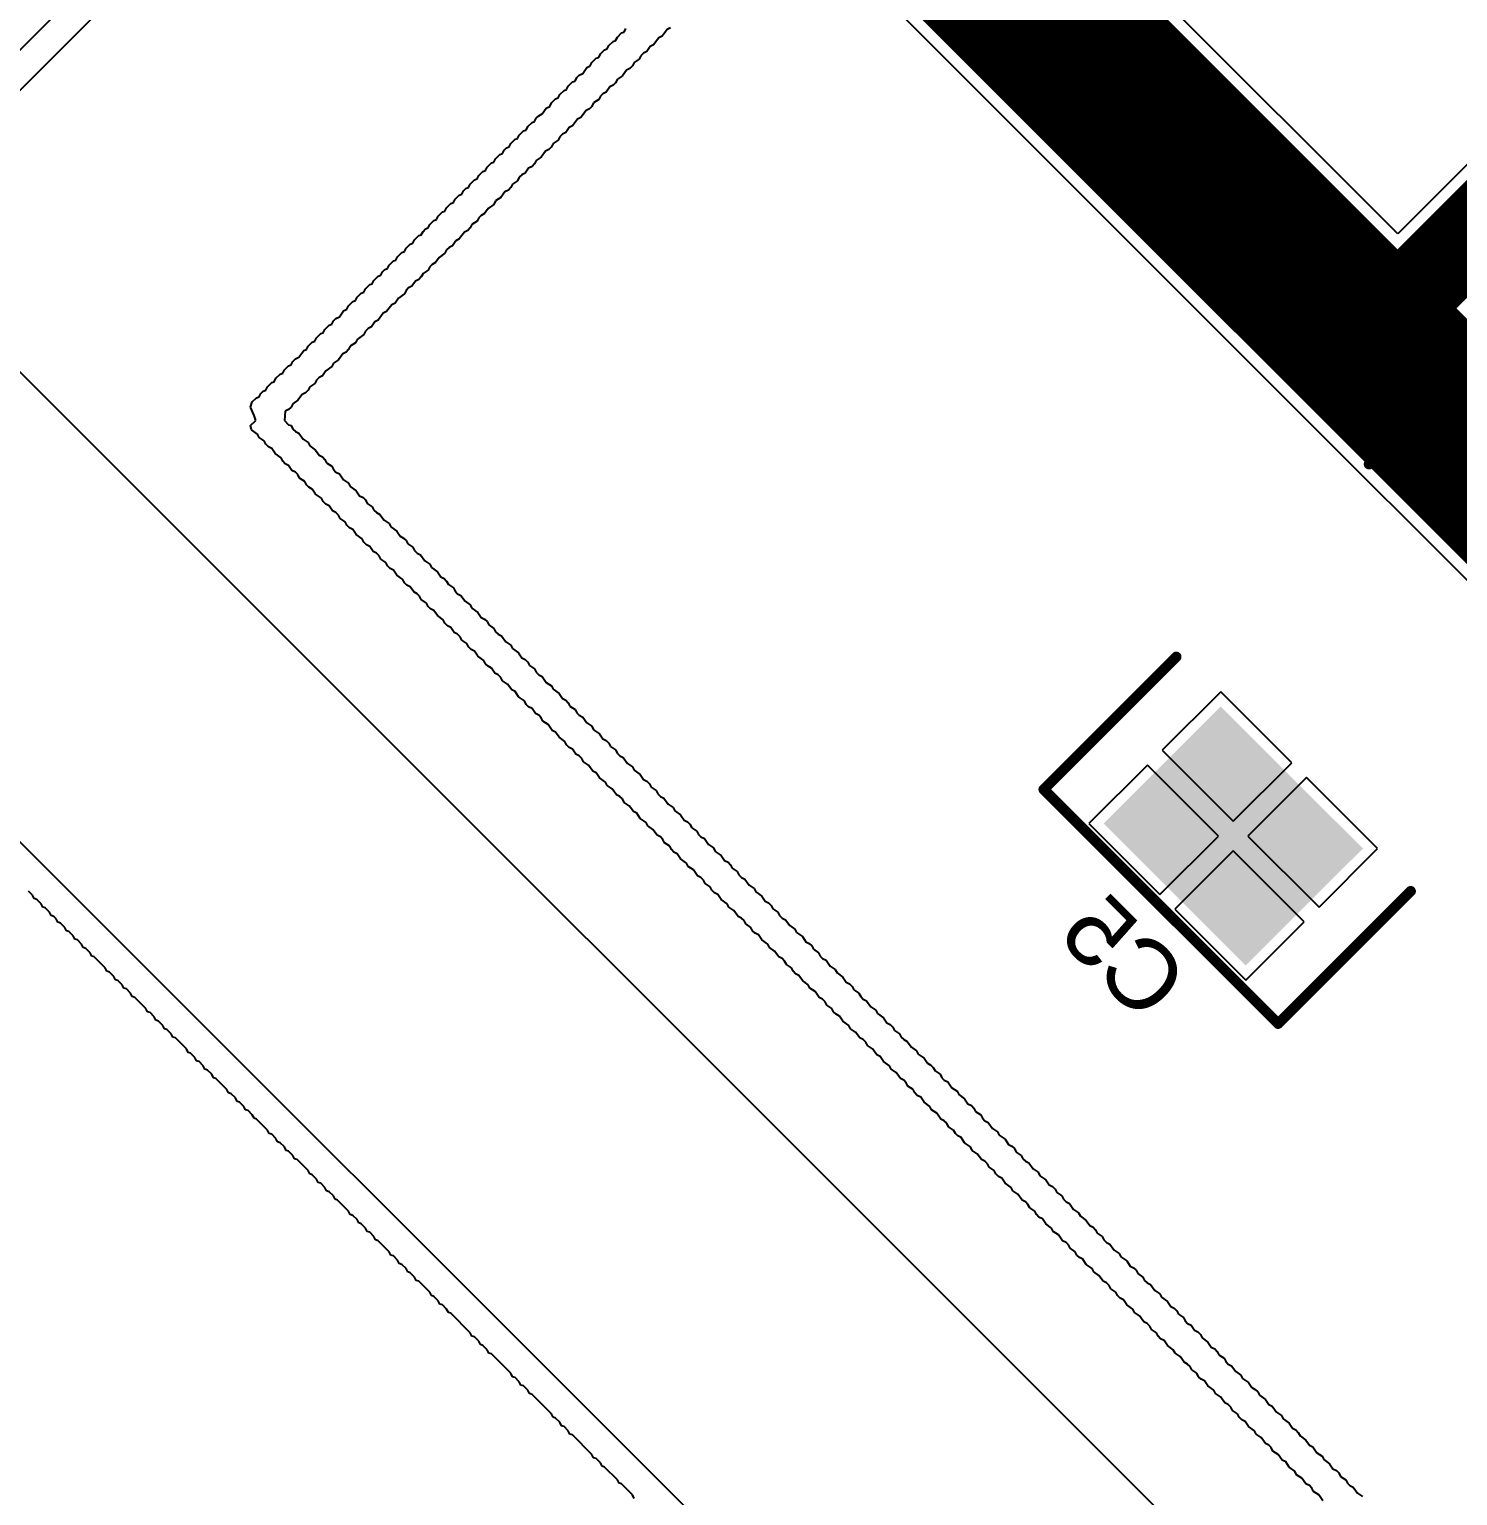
# Model space of a CAD drawing. Header units: millimetres. Extents: x 95 to 305, y 96 to 295.
# Drawn here: x 133.15 to 153.72, y 138.01 to 159.14 of the extents above; entities that cross this region are included whole.
import ezdxf

# ---------------------------------------------------------------- set-up
doc = ezdxf.new("R2010")
doc.units = ezdxf.units.MM
for name, color, linetype in [('BottomLayer', 5, 'Continuous'), ('BottomOverlay', 54, 'Continuous'), ('BottomPaste', 16, 'Continuous'), ('BottomSolder', 6, 'Continuous')]:
    doc.layers.add(name, color=color, linetype=linetype)
doc.styles.add('Arial', font='', dxfattribs={"height": 0.2})
doc.styles.get('Arial').set_extended_font_data('Arial')

# ---------------------------------------------------------------- blocks, each defined once
blk = doc.blocks.new('CAP_TANT_D_B_192')
at = {"layer": 'BottomLayer'}
for points in [[(-4.323, 1.403), (-2.037, 1.403), (-2.037, -1.391), (-4.323, -1.391)], [(2.077, 1.403), (4.363, 1.403), (4.363, -1.391), (2.077, -1.391)]]:
    blk.add_hatch(color=5, dxfattribs=at).paths.add_polyline_path(points)
at = {"layer": 'BottomPaste'}
for points in [[(-4.323, 1.403), (-2.037, 1.403), (-2.037, -1.391), (-4.323, -1.391)], [(2.077, 1.403), (4.363, 1.403), (4.363, -1.391), (2.077, -1.391)]]:
    blk.add_hatch(color=16, dxfattribs=at).paths.add_polyline_path(points)
at = {"layer": 'BottomSolder'}
for points in [[(-4.373, 1.453), (-1.987, 1.453), (-1.987, -1.441), (-4.373, -1.441)], [(2.027, 1.453), (4.413, 1.453), (4.413, -1.441), (2.027, -1.441)]]:
    blk.add_hatch(color=6, dxfattribs=at).paths.add_polyline_path(points)
at = {"layer": 'BottomOverlay', "const_width": 0.15}
for points in [[(-1.95, 2.375), (-4.625, 2.375)], [(-4.625, -2.4), (-4.625, 2.375)], [(4.675, 2.375), (1.975, 2.375)], [(4.675, -2.4), (4.675, 2.375)], [(-5.05, -3.175), (-5.05, -2.575)], [(-1.95, -2.4), (-4.625, -2.4)], [(4.675, -2.4), (1.975, -2.4)], [(-4.75, -2.875), (-5.35, -2.875)]]:
    blk.add_lwpolyline(points, dxfattribs=at)
at = {"layer": 'BottomOverlay', "const_width": 0.075}
for points in [[(-4.663, 2.375, 1), (-4.588, 2.375, 1)], [(-4.663, 2.375, 1), (-4.588, 2.375, 1)], [(-1.988, 2.375, 1), (-1.913, 2.375, 1)], [(1.937, 2.375, 1), (2.013, 2.375, 1)], [(4.638, 2.375, 1), (4.713, 2.375, 1)], [(4.638, 2.375, 1), (4.713, 2.375, 1)], [(-5.088, -2.575, 1), (-5.013, -2.575, 1)], [(-4.663, -2.4, 1), (-4.588, -2.4, 1)], [(-4.663, -2.4, 1), (-4.588, -2.4, 1)], [(-1.988, -2.4, 1), (-1.913, -2.4, 1)], [(1.937, -2.4, 1), (2.013, -2.4, 1)], [(4.638, -2.4, 1), (4.713, -2.4, 1)], [(4.638, -2.4, 1), (4.713, -2.4, 1)], [(-5.388, -2.875, 1), (-5.313, -2.875, 1)], [(-4.788, -2.875, 1), (-4.713, -2.875, 1)], [(-5.088, -3.175, 1), (-5.013, -3.175, 1)]]:
    blk.add_lwpolyline(points, format="xyb", close=True, dxfattribs=at)

msp = doc.modelspace()

# ---------------------------------------------------------------- linework, layer by layer
at = {"layer": 'BottomLayer'}
for p, q in [((137.209, 167.856), (146.233, 158.833)), ((159.696, 163.03), (152.862, 156.197)), ((152.862, 156.197), (148.65, 160.41)), ((146.233, 158.833), (151.433, 153.633)), ((155.632, 131.591), (131.591, 155.632)), ((151.433, 153.633), (154.02, 151.046)), ((150.313, 149.598), (149.47, 148.754)), ((151.336, 148.575), (150.313, 149.598)), ((149.47, 148.754), (150.493, 147.731)), ((149.257, 148.542), (148.414, 147.698)), ((150.281, 147.519), (149.257, 148.542)), ((150.493, 147.731), (151.336, 148.575)), ((151.548, 148.362), (150.705, 147.519)), ((152.572, 147.339), (151.548, 148.362)), ((148.414, 147.698), (149.437, 146.675)), ((149.437, 146.675), (150.281, 147.519)), ((150.705, 147.519), (151.728, 146.496)), ((150.493, 147.307), (149.649, 146.463)), ((151.516, 146.284), (150.493, 147.307)), ((151.728, 146.496), (152.572, 147.339)), ((149.649, 146.463), (150.672, 145.44)), ((150.672, 145.44), (151.516, 146.284))]:
    msp.add_line(p, q, dxfattribs=at)
for points, const_width in [([(138.208, 168.855), (147.231, 159.831)], 2.5), ([(152.431, 154.696), (160.655, 162.92)], 1.2), ([(147.231, 159.831), (152.431, 154.631)], 2.5), ([(152.431, 154.631), (155.018, 152.044)], 2.5), ([(152.431, 154.631), (152.431, 154.696)], 1.2)]:
    msp.add_lwpolyline(points, dxfattribs=dict(at, const_width=const_width))
for points, const_width in [([(146.606, 159.831, 1), (147.856, 159.831, 1)], 1.25), ([(146.606, 159.831, 1), (147.856, 159.831, 1)], 1.25), ([(151.806, 154.631, 1), (153.056, 154.631, 1)], 1.25), ([(151.806, 154.631, 1), (153.056, 154.631, 1)], 1.25), ([(152.131, 154.696, 1), (152.731, 154.696, 1)], 0.6), ([(152.131, 154.696, 1), (152.731, 154.696, 1)], 0.6), ([(152.131, 154.631, 1), (152.731, 154.631, 1)], 0.6)]:
    msp.add_lwpolyline(points, format="xyb", close=True, dxfattribs=dict(at, const_width=const_width))
at = {"layer": 'BottomOverlay'}
for p, q in [((153.037, 178.283), (132.434, 157.679)), ((132.312, 158.142), (143.812, 169.642)), ((141.683, 159.091), (141.719, 159.103)), ((141.719, 159.103), (141.743, 159.152)), ((142.34, 159.14), (142.267, 159.042)), ((142.388, 159.164), (142.34, 159.14)), ((141.476, 158.86), (141.5, 158.908)), ((141.5, 158.908), (141.561, 158.969)), ((141.561, 158.969), (141.597, 158.981)), ((141.597, 158.981), (141.622, 159.03)), ((141.622, 159.03), (141.683, 159.091)), ((142.096, 158.896), (142.048, 158.823)), ((142.145, 158.921), (142.096, 158.896)), ((142.218, 159.018), (142.145, 158.921)), ((142.267, 159.042), (142.218, 159.018)), ((141.257, 158.665), (141.317, 158.726)), ((141.317, 158.726), (141.354, 158.738)), ((141.354, 158.738), (141.378, 158.787)), ((141.378, 158.787), (141.439, 158.848)), ((141.439, 158.848), (141.476, 158.86)), ((141.938, 158.714), (141.865, 158.665)), ((141.962, 158.762), (141.938, 158.714)), ((141.999, 158.799), (141.962, 158.762)), ((142.048, 158.823), (141.999, 158.799)), ((141.038, 158.446), (141.074, 158.482)), ((141.074, 158.482), (141.123, 158.507)), ((141.123, 158.507), (141.184, 158.592)), ((141.184, 158.592), (141.232, 158.616)), ((141.232, 158.616), (141.257, 158.665)), ((141.695, 158.47), (141.622, 158.422)), ((141.756, 158.555), (141.695, 158.47)), ((141.804, 158.58), (141.756, 158.555)), ((141.841, 158.616), (141.804, 158.58)), ((141.865, 158.665), (141.841, 158.616)), ((140.794, 158.203), (140.855, 158.263)), ((140.855, 158.263), (140.891, 158.276)), ((140.891, 158.276), (140.916, 158.324)), ((140.916, 158.324), (140.977, 158.385)), ((140.977, 158.385), (141.013, 158.397)), ((141.013, 158.397), (141.038, 158.446)), ((141.512, 158.312), (141.463, 158.239)), ((141.561, 158.336), (141.512, 158.312)), ((141.597, 158.373), (141.561, 158.336)), ((141.622, 158.422), (141.597, 158.373)), ((140.648, 158.032), (140.672, 158.081)), ((140.672, 158.081), (140.733, 158.142)), ((140.733, 158.142), (140.77, 158.154)), ((140.77, 158.154), (140.794, 158.203)), ((141.281, 158.081), (141.257, 158.032)), ((141.354, 158.13), (141.281, 158.081)), ((141.378, 158.178), (141.354, 158.13)), ((141.415, 158.215), (141.378, 158.178)), ((141.463, 158.239), (141.415, 158.215)), ((140.429, 157.813), (140.453, 157.862)), ((140.453, 157.862), (140.49, 157.898)), ((140.49, 157.898), (140.539, 157.923)), ((140.539, 157.923), (140.599, 158.008)), ((140.599, 158.008), (140.648, 158.032)), ((141.05, 157.85), (140.977, 157.752)), ((141.098, 157.874), (141.05, 157.85)), ((141.171, 157.971), (141.098, 157.874)), ((141.22, 157.996), (141.171, 157.971)), ((141.257, 158.032), (141.22, 157.996)), ((140.186, 157.57), (140.21, 157.618)), ((140.21, 157.618), (140.271, 157.679)), ((140.271, 157.679), (140.307, 157.691)), ((140.307, 157.691), (140.332, 157.74)), ((140.332, 157.74), (140.393, 157.801)), ((140.393, 157.801), (140.429, 157.813)), ((140.831, 157.631), (140.794, 157.594)), ((140.879, 157.655), (140.831, 157.631)), ((140.928, 157.728), (140.879, 157.655)), ((140.977, 157.752), (140.928, 157.728)), ((139.991, 157.399), (140.027, 157.436)), ((140.027, 157.436), (140.064, 157.448)), ((140.064, 157.448), (140.088, 157.497)), ((140.088, 157.497), (140.149, 157.558)), ((140.149, 157.558), (140.186, 157.57)), ((140.636, 157.412), (140.587, 157.387)), ((140.672, 157.448), (140.636, 157.412)), ((140.697, 157.497), (140.672, 157.448)), ((140.77, 157.545), (140.697, 157.497)), ((140.794, 157.594), (140.77, 157.545)), ((139.748, 157.156), (139.808, 157.217)), ((139.808, 157.217), (139.845, 157.229)), ((139.845, 157.229), (139.869, 157.278)), ((139.869, 157.278), (139.93, 157.338)), ((139.93, 157.338), (139.967, 157.351)), ((139.967, 157.351), (139.991, 157.399)), ((140.429, 157.205), (140.393, 157.168)), ((140.453, 157.253), (140.429, 157.205)), ((140.526, 157.302), (140.453, 157.253)), ((140.587, 157.387), (140.526, 157.302)), ((139.565, 156.973), (139.601, 156.986)), ((139.601, 156.986), (139.626, 157.034)), ((139.626, 157.034), (139.687, 157.095)), ((139.687, 157.095), (139.723, 157.107)), ((139.723, 157.107), (139.748, 157.156)), ((140.21, 157.01), (140.186, 156.961)), ((140.246, 157.046), (140.21, 157.01)), ((140.295, 157.071), (140.246, 157.046)), ((140.344, 157.144), (140.295, 157.071)), ((140.393, 157.168), (140.344, 157.144)), ((139.382, 156.767), (139.407, 156.815)), ((139.407, 156.815), (139.443, 156.852)), ((139.443, 156.852), (139.48, 156.864)), ((139.48, 156.864), (139.504, 156.913)), ((139.504, 156.913), (139.565, 156.973)), ((140.003, 156.803), (139.942, 156.718)), ((140.052, 156.827), (140.003, 156.803)), ((140.088, 156.864), (140.052, 156.827)), ((140.113, 156.913), (140.088, 156.864)), ((140.186, 156.961), (140.113, 156.913)), ((139.139, 156.523), (139.163, 156.572)), ((139.163, 156.572), (139.224, 156.633)), ((139.224, 156.633), (139.261, 156.645)), ((139.261, 156.645), (139.285, 156.693)), ((139.285, 156.693), (139.346, 156.754)), ((139.346, 156.754), (139.382, 156.767)), ((139.76, 156.56), (139.711, 156.487)), ((139.845, 156.62), (139.76, 156.56)), ((139.869, 156.669), (139.845, 156.62)), ((139.942, 156.718), (139.869, 156.669)), ((138.92, 156.328), (138.981, 156.389)), ((138.981, 156.389), (139.017, 156.401)), ((139.017, 156.401), (139.042, 156.45)), ((139.042, 156.45), (139.103, 156.511)), ((139.103, 156.511), (139.139, 156.523)), ((139.601, 156.377), (139.528, 156.328)), ((139.626, 156.426), (139.601, 156.377)), ((139.662, 156.462), (139.626, 156.426)), ((139.711, 156.487), (139.662, 156.462)), ((138.701, 156.109), (138.762, 156.17)), ((138.762, 156.17), (138.798, 156.182)), ((138.798, 156.182), (138.823, 156.231)), ((138.823, 156.231), (138.859, 156.268)), ((138.859, 156.268), (138.896, 156.28)), ((138.896, 156.28), (138.92, 156.328)), ((139.419, 156.219), (139.346, 156.122)), ((139.468, 156.243), (139.419, 156.219)), ((139.504, 156.28), (139.468, 156.243)), ((139.528, 156.328), (139.504, 156.28)), ((138.458, 155.866), (138.518, 155.927)), ((138.518, 155.927), (138.555, 155.939)), ((138.555, 155.939), (138.579, 155.988)), ((138.579, 155.988), (138.64, 156.049)), ((138.64, 156.049), (138.677, 156.061)), ((138.677, 156.061), (138.701, 156.109)), ((139.163, 155.963), (139.139, 155.915)), ((139.2, 156), (139.163, 155.963)), ((139.249, 156.024), (139.2, 156)), ((139.297, 156.097), (139.249, 156.024)), ((139.346, 156.122), (139.297, 156.097)), ((138.312, 155.696), (138.336, 155.744)), ((138.336, 155.744), (138.397, 155.805)), ((138.397, 155.805), (138.433, 155.817)), ((138.433, 155.817), (138.458, 155.866)), ((138.92, 155.72), (138.896, 155.671)), ((138.957, 155.756), (138.92, 155.72)), ((139.005, 155.781), (138.957, 155.756)), ((139.054, 155.854), (139.005, 155.781)), ((139.139, 155.915), (139.054, 155.854)), ((138.092, 155.477), (138.117, 155.525)), ((138.117, 155.525), (138.178, 155.586)), ((138.178, 155.586), (138.214, 155.598)), ((138.214, 155.598), (138.238, 155.647)), ((138.238, 155.647), (138.275, 155.683)), ((138.275, 155.683), (138.312, 155.696)), ((138.713, 155.513), (138.664, 155.44)), ((138.762, 155.537), (138.713, 155.513)), ((138.798, 155.574), (138.762, 155.537)), ((138.823, 155.623), (138.798, 155.574)), ((138.896, 155.671), (138.823, 155.623)), ((137.873, 155.282), (137.934, 155.343)), ((137.934, 155.343), (137.971, 155.355)), ((137.971, 155.355), (137.995, 155.404)), ((137.995, 155.404), (138.056, 155.464)), ((138.056, 155.464), (138.092, 155.477)), ((138.555, 155.33), (138.47, 155.27)), ((138.579, 155.379), (138.555, 155.33)), ((138.616, 155.416), (138.579, 155.379)), ((138.664, 155.44), (138.616, 155.416)), ((137.618, 155.002), (137.679, 155.087)), ((137.679, 155.087), (137.727, 155.111)), ((137.727, 155.111), (137.752, 155.16)), ((137.752, 155.16), (137.813, 155.221)), ((137.813, 155.221), (137.849, 155.233)), ((137.849, 155.233), (137.873, 155.282)), ((138.372, 155.172), (138.299, 155.075)), ((138.421, 155.197), (138.372, 155.172)), ((138.47, 155.27), (138.421, 155.197)), ((137.411, 154.819), (137.472, 154.88)), ((137.472, 154.88), (137.508, 154.892)), ((137.508, 154.892), (137.533, 154.941)), ((137.533, 154.941), (137.569, 154.978)), ((137.569, 154.978), (137.618, 155.002)), ((138.129, 154.929), (138.08, 154.856)), ((138.178, 154.953), (138.129, 154.929)), ((138.251, 155.051), (138.178, 154.953)), ((138.299, 155.075), (138.251, 155.051)), ((137.265, 154.649), (137.289, 154.698)), ((137.289, 154.698), (137.35, 154.759)), ((137.35, 154.759), (137.387, 154.771)), ((137.387, 154.771), (137.411, 154.819)), ((137.873, 154.673), (137.849, 154.625)), ((137.971, 154.746), (137.873, 154.673)), ((137.995, 154.795), (137.971, 154.746)), ((138.032, 154.832), (137.995, 154.795)), ((138.08, 154.856), (138.032, 154.832)), ((137.034, 154.418), (137.107, 154.515)), ((137.107, 154.515), (137.143, 154.527)), ((137.143, 154.527), (137.168, 154.576)), ((137.168, 154.576), (137.228, 154.637)), ((137.228, 154.637), (137.265, 154.649)), ((137.667, 154.466), (137.606, 154.381)), ((137.715, 154.491), (137.667, 154.466)), ((137.752, 154.527), (137.715, 154.491)), ((137.776, 154.576), (137.752, 154.527)), ((137.849, 154.625), (137.776, 154.576)), ((136.802, 154.187), (136.827, 154.235)), ((136.827, 154.235), (136.888, 154.296)), ((136.888, 154.296), (136.924, 154.308)), ((136.924, 154.308), (136.948, 154.357)), ((136.948, 154.357), (136.985, 154.393)), ((136.985, 154.393), (137.034, 154.418)), ((137.508, 154.284), (137.423, 154.223)), ((137.533, 154.333), (137.508, 154.284)), ((137.606, 154.381), (137.533, 154.333)), ((136.583, 153.992), (136.644, 154.053)), ((136.644, 154.053), (136.681, 154.065)), ((136.681, 154.065), (136.705, 154.114)), ((136.705, 154.114), (136.766, 154.174)), ((136.766, 154.174), (136.802, 154.187)), ((137.265, 154.04), (137.192, 153.992)), ((137.289, 154.089), (137.265, 154.04)), ((137.326, 154.126), (137.289, 154.089)), ((137.374, 154.15), (137.326, 154.126)), ((137.423, 154.223), (137.374, 154.15)), ((136.364, 153.773), (136.425, 153.834)), ((136.425, 153.834), (136.462, 153.846)), ((136.462, 153.846), (136.486, 153.894)), ((136.486, 153.894), (136.523, 153.931)), ((136.523, 153.931), (136.559, 153.943)), ((136.559, 153.943), (136.583, 153.992)), ((137.082, 153.882), (137.022, 153.797)), ((137.131, 153.907), (137.082, 153.882)), ((137.168, 153.943), (137.131, 153.907)), ((137.192, 153.992), (137.168, 153.943)), ((136.34, 153.7), (136.364, 153.773)), ((136.389, 153.578), (136.34, 153.7)), ((136.839, 153.639), (136.827, 153.505)), ((136.888, 153.663), (136.839, 153.639)), ((136.924, 153.7), (136.888, 153.663)), ((136.948, 153.748), (136.924, 153.7)), ((137.022, 153.797), (136.948, 153.748)), ((126.86, 153.59), (154.084, 126.366)), ((136.34, 153.432), (136.413, 153.505)), ((136.352, 153.371), (136.34, 153.432)), ((136.413, 153.505), (136.389, 153.578)), ((136.827, 153.505), (136.888, 153.444)), ((136.888, 153.444), (136.924, 153.432)), ((136.924, 153.432), (136.948, 153.383)), ((136.437, 153.31), (136.352, 153.371)), ((136.462, 153.262), (136.437, 153.31)), ((136.535, 153.213), (136.462, 153.262)), ((136.559, 153.164), (136.535, 153.213)), ((136.948, 153.383), (136.985, 153.347)), ((136.985, 153.347), (137.034, 153.322)), ((137.034, 153.322), (137.095, 153.237)), ((137.095, 153.237), (137.168, 153.189)), ((137.168, 153.189), (137.192, 153.14)), ((136.596, 153.128), (136.559, 153.164)), ((136.644, 153.103), (136.596, 153.128)), ((136.693, 153.03), (136.644, 153.103)), ((136.778, 152.97), (136.693, 153.03)), ((136.802, 152.921), (136.778, 152.97)), ((137.192, 153.14), (137.277, 153.079)), ((137.277, 153.079), (137.326, 153.006)), ((137.326, 153.006), (137.374, 152.982)), ((137.374, 152.982), (137.411, 152.945)), ((136.839, 152.884), (136.802, 152.921)), ((136.888, 152.86), (136.839, 152.884)), ((136.936, 152.787), (136.888, 152.86)), ((136.985, 152.763), (136.936, 152.787)), ((137.022, 152.726), (136.985, 152.763)), ((137.411, 152.945), (137.435, 152.897)), ((137.435, 152.897), (137.508, 152.848)), ((137.508, 152.848), (137.533, 152.799)), ((137.533, 152.799), (137.569, 152.763)), ((137.569, 152.763), (137.618, 152.738)), ((137.046, 152.677), (137.022, 152.726)), ((137.119, 152.629), (137.046, 152.677)), ((137.143, 152.58), (137.119, 152.629)), ((137.18, 152.544), (137.143, 152.58)), ((137.228, 152.519), (137.18, 152.544)), ((137.618, 152.738), (137.679, 152.653)), ((137.679, 152.653), (137.752, 152.604)), ((137.752, 152.604), (137.776, 152.556)), ((137.776, 152.556), (137.861, 152.495)), ((137.277, 152.446), (137.228, 152.519)), ((137.362, 152.385), (137.277, 152.446)), ((137.387, 152.337), (137.362, 152.385)), ((137.423, 152.3), (137.387, 152.337)), ((137.861, 152.495), (137.91, 152.422)), ((137.91, 152.422), (137.959, 152.398)), ((137.959, 152.398), (137.995, 152.361)), ((137.995, 152.361), (138.019, 152.312)), ((137.472, 152.276), (137.423, 152.3)), ((137.52, 152.203), (137.472, 152.276)), ((137.569, 152.179), (137.52, 152.203)), ((137.581, 152.166), (137.569, 152.179)), ((137.606, 152.142), (137.581, 152.166)), ((137.63, 152.093), (137.606, 152.142)), ((138.019, 152.312), (138.092, 152.264)), ((138.092, 152.264), (138.117, 152.215)), ((138.117, 152.215), (138.153, 152.179)), ((138.153, 152.179), (138.202, 152.154)), ((138.202, 152.154), (138.263, 152.069)), ((137.703, 152.045), (137.63, 152.093)), ((137.727, 151.996), (137.703, 152.045)), ((137.764, 151.959), (137.727, 151.996)), ((137.813, 151.935), (137.764, 151.959)), ((137.861, 151.862), (137.813, 151.935)), ((138.263, 152.069), (138.336, 152.02)), ((138.336, 152.02), (138.36, 151.972)), ((138.36, 151.972), (138.445, 151.911)), ((138.445, 151.911), (138.494, 151.838)), ((137.946, 151.801), (137.861, 151.862)), ((137.971, 151.753), (137.946, 151.801)), ((138.007, 151.716), (137.971, 151.753)), ((138.056, 151.692), (138.007, 151.716)), ((138.494, 151.838), (138.543, 151.813)), ((138.543, 151.813), (138.579, 151.777)), ((138.579, 151.777), (138.604, 151.728)), ((138.604, 151.728), (138.677, 151.68)), ((138.105, 151.619), (138.056, 151.692)), ((138.153, 151.594), (138.105, 151.619)), ((138.19, 151.558), (138.153, 151.594)), ((138.214, 151.509), (138.19, 151.558)), ((138.287, 151.461), (138.214, 151.509)), ((138.677, 151.68), (138.701, 151.631)), ((138.701, 151.631), (138.737, 151.594)), ((138.737, 151.594), (138.786, 151.57)), ((138.786, 151.57), (138.847, 151.485)), ((138.312, 151.412), (138.287, 151.461)), ((138.348, 151.375), (138.312, 151.412)), ((138.397, 151.351), (138.348, 151.375)), ((138.445, 151.278), (138.397, 151.351)), ((138.531, 151.217), (138.445, 151.278)), ((138.847, 151.485), (138.92, 151.436)), ((138.92, 151.436), (138.944, 151.387)), ((138.944, 151.387), (139.03, 151.327)), ((139.03, 151.327), (139.078, 151.254)), ((138.555, 151.168), (138.531, 151.217)), ((138.591, 151.132), (138.555, 151.168)), ((138.64, 151.108), (138.591, 151.132)), ((138.689, 151.035), (138.64, 151.108)), ((139.078, 151.254), (139.127, 151.229)), ((139.127, 151.229), (139.163, 151.193)), ((139.163, 151.193), (139.188, 151.144)), ((139.188, 151.144), (139.261, 151.095)), ((139.261, 151.095), (139.285, 151.047)), ((138.737, 151.01), (138.689, 151.035)), ((138.774, 150.974), (138.737, 151.01)), ((138.798, 150.925), (138.774, 150.974)), ((138.871, 150.876), (138.798, 150.925)), ((138.896, 150.828), (138.871, 150.876)), ((139.285, 151.047), (139.322, 151.01)), ((139.322, 151.01), (139.37, 150.986)), ((139.37, 150.986), (139.431, 150.901)), ((139.431, 150.901), (139.504, 150.852)), ((139.504, 150.852), (139.528, 150.803)), ((138.932, 150.791), (138.896, 150.828)), ((138.981, 150.767), (138.932, 150.791)), ((139.03, 150.694), (138.981, 150.767)), ((139.115, 150.633), (139.03, 150.694)), ((139.528, 150.803), (139.614, 150.742)), ((139.614, 150.742), (139.662, 150.669)), ((139.662, 150.669), (139.711, 150.645)), ((139.711, 150.645), (139.748, 150.609)), ((139.139, 150.584), (139.115, 150.633)), ((139.176, 150.548), (139.139, 150.584)), ((139.224, 150.523), (139.176, 150.548)), ((139.273, 150.45), (139.224, 150.523)), ((139.322, 150.426), (139.273, 150.45)), ((139.748, 150.609), (139.772, 150.56)), ((139.772, 150.56), (139.845, 150.511)), ((139.845, 150.511), (139.869, 150.463)), ((139.869, 150.463), (139.906, 150.426)), ((139.358, 150.39), (139.322, 150.426)), ((139.382, 150.341), (139.358, 150.39)), ((139.455, 150.292), (139.382, 150.341)), ((139.48, 150.244), (139.455, 150.292)), ((139.516, 150.207), (139.48, 150.244)), ((139.906, 150.426), (139.954, 150.402)), ((139.954, 150.402), (140.015, 150.317)), ((140.015, 150.317), (140.088, 150.268)), ((140.088, 150.268), (140.113, 150.219)), ((140.113, 150.219), (140.198, 150.158)), ((139.565, 150.183), (139.516, 150.207)), ((139.614, 150.11), (139.565, 150.183)), ((139.699, 150.049), (139.614, 150.11)), ((139.723, 150), (139.699, 150.049)), ((140.198, 150.158), (140.246, 150.085)), ((140.246, 150.085), (140.295, 150.061)), ((140.295, 150.061), (140.332, 150.024)), ((140.332, 150.024), (140.356, 149.976)), ((139.76, 149.964), (139.723, 150)), ((139.808, 149.939), (139.76, 149.964)), ((139.857, 149.866), (139.808, 149.939)), ((139.906, 149.842), (139.857, 149.866)), ((139.942, 149.805), (139.906, 149.842)), ((139.967, 149.757), (139.942, 149.805)), ((140.356, 149.976), (140.429, 149.927)), ((140.429, 149.927), (140.453, 149.878)), ((140.453, 149.878), (140.49, 149.842)), ((140.49, 149.842), (140.539, 149.818)), ((140.539, 149.818), (140.599, 149.732)), ((140.04, 149.708), (139.967, 149.757)), ((140.1, 149.623), (140.04, 149.708)), ((140.149, 149.599), (140.1, 149.623)), ((140.198, 149.526), (140.149, 149.599)), ((140.599, 149.732), (140.672, 149.684)), ((140.672, 149.684), (140.697, 149.635)), ((140.697, 149.635), (140.782, 149.574)), ((140.283, 149.465), (140.198, 149.526)), ((140.307, 149.416), (140.283, 149.465)), ((140.344, 149.379), (140.307, 149.416)), ((140.393, 149.355), (140.344, 149.379)), ((140.782, 149.574), (140.831, 149.501)), ((140.831, 149.501), (140.879, 149.477)), ((140.879, 149.477), (140.916, 149.44)), ((140.916, 149.44), (140.94, 149.392)), ((140.94, 149.392), (141.013, 149.343)), ((140.441, 149.282), (140.393, 149.355)), ((140.49, 149.258), (140.441, 149.282)), ((140.526, 149.221), (140.49, 149.258)), ((140.551, 149.173), (140.526, 149.221)), ((140.624, 149.124), (140.551, 149.173)), ((141.013, 149.343), (141.038, 149.294)), ((141.038, 149.294), (141.074, 149.258)), ((141.074, 149.258), (141.123, 149.233)), ((141.123, 149.233), (141.184, 149.148)), ((140.685, 149.039), (140.624, 149.124)), ((140.733, 149.014), (140.685, 149.039)), ((140.782, 148.941), (140.733, 149.014)), ((141.184, 149.148), (141.257, 149.1)), ((141.257, 149.1), (141.281, 149.051)), ((141.281, 149.051), (141.366, 148.99)), ((141.366, 148.99), (141.415, 148.917)), ((140.867, 148.881), (140.782, 148.941)), ((140.891, 148.832), (140.867, 148.881)), ((140.928, 148.795), (140.891, 148.832)), ((140.977, 148.771), (140.928, 148.795)), ((141.025, 148.698), (140.977, 148.771)), ((141.415, 148.917), (141.463, 148.893)), ((141.463, 148.893), (141.5, 148.856)), ((141.5, 148.856), (141.524, 148.807)), ((141.524, 148.807), (141.597, 148.759)), ((141.597, 148.759), (141.622, 148.71)), ((141.074, 148.674), (141.025, 148.698)), ((141.111, 148.637), (141.074, 148.674)), ((141.135, 148.588), (141.111, 148.637)), ((141.208, 148.54), (141.135, 148.588)), ((141.269, 148.455), (141.208, 148.54)), ((141.622, 148.71), (141.658, 148.674)), ((141.658, 148.674), (141.707, 148.649)), ((141.707, 148.649), (141.768, 148.564)), ((141.768, 148.564), (141.841, 148.515)), ((141.317, 148.43), (141.269, 148.455)), ((141.366, 148.357), (141.317, 148.43)), ((141.451, 148.296), (141.366, 148.357)), ((141.841, 148.515), (141.865, 148.467)), ((141.865, 148.467), (141.95, 148.406)), ((141.95, 148.406), (141.999, 148.333)), ((141.999, 148.333), (142.048, 148.309)), ((141.476, 148.248), (141.451, 148.296)), ((141.549, 148.199), (141.476, 148.248)), ((141.61, 148.114), (141.549, 148.199)), ((141.658, 148.089), (141.61, 148.114)), ((142.048, 148.309), (142.084, 148.272)), ((142.084, 148.272), (142.108, 148.223)), ((142.108, 148.223), (142.181, 148.175)), ((142.181, 148.175), (142.206, 148.126)), ((142.206, 148.126), (142.242, 148.089)), ((141.695, 148.053), (141.658, 148.089)), ((141.719, 148.004), (141.695, 148.053)), ((141.792, 147.956), (141.719, 148.004)), ((141.853, 147.87), (141.792, 147.956)), ((142.242, 148.089), (142.291, 148.065)), ((142.291, 148.065), (142.352, 147.98)), ((142.352, 147.98), (142.425, 147.931)), ((142.425, 147.931), (142.449, 147.883)), ((141.902, 147.846), (141.853, 147.87)), ((141.95, 147.773), (141.902, 147.846)), ((142.035, 147.712), (141.95, 147.773)), ((142.06, 147.664), (142.035, 147.712)), ((142.449, 147.883), (142.534, 147.822)), ((142.534, 147.822), (142.583, 147.749)), ((142.583, 147.749), (142.632, 147.724)), ((142.632, 147.724), (142.668, 147.688)), ((142.668, 147.688), (142.693, 147.639)), ((142.133, 147.615), (142.06, 147.664)), ((142.194, 147.53), (142.133, 147.615)), ((142.242, 147.505), (142.194, 147.53)), ((142.279, 147.469), (142.242, 147.505)), ((142.693, 147.639), (142.766, 147.591)), ((142.766, 147.591), (142.79, 147.542)), ((142.79, 147.542), (142.826, 147.505)), ((142.826, 147.505), (142.875, 147.481)), ((142.875, 147.481), (142.936, 147.396)), ((142.303, 147.42), (142.279, 147.469)), ((142.376, 147.371), (142.303, 147.42)), ((142.401, 147.323), (142.376, 147.371)), ((142.437, 147.286), (142.401, 147.323)), ((142.486, 147.262), (142.437, 147.286)), ((142.534, 147.189), (142.486, 147.262)), ((142.936, 147.396), (143.009, 147.347)), ((143.009, 147.347), (143.033, 147.298)), ((143.033, 147.298), (143.119, 147.238)), ((142.62, 147.128), (142.534, 147.189)), ((142.644, 147.079), (142.62, 147.128)), ((142.717, 147.031), (142.644, 147.079)), ((143.119, 147.238), (143.167, 147.165)), ((143.167, 147.165), (143.216, 147.14)), ((143.216, 147.14), (143.252, 147.104)), ((143.252, 147.104), (143.277, 147.055)), ((143.277, 147.055), (143.35, 147.006)), ((142.778, 146.946), (142.717, 147.031)), ((142.826, 146.921), (142.778, 146.946)), ((142.863, 146.885), (142.826, 146.921)), ((142.887, 146.836), (142.863, 146.885)), ((143.35, 147.006), (143.374, 146.958)), ((143.374, 146.958), (143.411, 146.921)), ((143.411, 146.921), (143.459, 146.897)), ((143.459, 146.897), (143.52, 146.812)), ((133.2, 146.666), (133.139, 146.726)), ((133.225, 146.617), (133.2, 146.666)), ((142.96, 146.787), (142.887, 146.836)), ((142.985, 146.739), (142.96, 146.787)), ((143.021, 146.702), (142.985, 146.739)), ((143.07, 146.678), (143.021, 146.702)), ((143.119, 146.605), (143.07, 146.678)), ((143.52, 146.812), (143.593, 146.763)), ((143.593, 146.763), (143.618, 146.714)), ((143.618, 146.714), (143.703, 146.653)), ((143.703, 146.653), (143.751, 146.58)), ((133.261, 146.605), (133.225, 146.617)), ((133.322, 146.544), (133.261, 146.605)), ((133.346, 146.495), (133.322, 146.544)), ((133.383, 146.483), (133.346, 146.495)), ((133.444, 146.422), (133.383, 146.483)), ((133.468, 146.374), (133.444, 146.422)), ((143.204, 146.544), (143.119, 146.605)), ((143.228, 146.495), (143.204, 146.544)), ((143.301, 146.447), (143.228, 146.495)), ((143.362, 146.361), (143.301, 146.447)), ((143.751, 146.58), (143.8, 146.556)), ((143.8, 146.556), (143.837, 146.52)), ((143.837, 146.52), (143.861, 146.471)), ((143.861, 146.471), (143.934, 146.422)), ((143.934, 146.422), (143.958, 146.374)), ((133.504, 146.361), (133.468, 146.374)), ((133.541, 146.325), (133.504, 146.361)), ((133.565, 146.276), (133.541, 146.325)), ((133.602, 146.264), (133.565, 146.276)), ((133.663, 146.203), (133.602, 146.264)), ((143.411, 146.337), (143.362, 146.361)), ((143.447, 146.301), (143.411, 146.337)), ((143.471, 146.252), (143.447, 146.301)), ((143.544, 146.203), (143.471, 146.252)), ((143.958, 146.374), (143.995, 146.337)), ((143.995, 146.337), (144.043, 146.313)), ((144.043, 146.313), (144.104, 146.228)), ((144.104, 146.228), (144.177, 146.179)), ((133.687, 146.154), (133.663, 146.203)), ((133.724, 146.142), (133.687, 146.154)), ((133.784, 146.081), (133.724, 146.142)), ((133.809, 146.033), (133.784, 146.081)), ((133.845, 146.021), (133.809, 146.033)), ((133.906, 145.96), (133.845, 146.021)), ((143.569, 146.154), (143.544, 146.203)), ((143.605, 146.118), (143.569, 146.154)), ((143.654, 146.094), (143.605, 146.118)), ((143.703, 146.021), (143.654, 146.094)), ((143.788, 145.96), (143.703, 146.021)), ((144.177, 146.179), (144.202, 146.13)), ((144.202, 146.13), (144.287, 146.069)), ((144.287, 146.069), (144.336, 145.996)), ((144.336, 145.996), (144.384, 145.972)), ((133.93, 145.911), (133.906, 145.96)), ((133.967, 145.899), (133.93, 145.911)), ((134.028, 145.838), (133.967, 145.899)), ((134.052, 145.789), (134.028, 145.838)), ((134.089, 145.777), (134.052, 145.789)), ((143.812, 145.911), (143.788, 145.96)), ((143.885, 145.862), (143.812, 145.911)), ((143.946, 145.777), (143.885, 145.862)), ((144.384, 145.972), (144.421, 145.935)), ((144.421, 145.935), (144.445, 145.887)), ((144.445, 145.887), (144.518, 145.838)), ((144.518, 145.838), (144.542, 145.789)), ((144.542, 145.789), (144.579, 145.753)), ((134.247, 145.619), (134.089, 145.777)), ((134.271, 145.57), (134.247, 145.619)), ((134.308, 145.558), (134.271, 145.57)), ((143.995, 145.753), (143.946, 145.777)), ((144.031, 145.716), (143.995, 145.753)), ((144.056, 145.668), (144.031, 145.716)), ((144.129, 145.619), (144.056, 145.668)), ((144.153, 145.57), (144.129, 145.619)), ((144.189, 145.534), (144.153, 145.57)), ((144.579, 145.753), (144.628, 145.729)), ((144.628, 145.729), (144.688, 145.643)), ((144.688, 145.643), (144.761, 145.595)), ((144.761, 145.595), (144.786, 145.546)), ((134.369, 145.497), (134.308, 145.558)), ((134.393, 145.449), (134.369, 145.497)), ((134.429, 145.436), (134.393, 145.449)), ((134.49, 145.376), (134.429, 145.436)), ((134.515, 145.327), (134.49, 145.376)), ((144.238, 145.509), (144.189, 145.534)), ((144.287, 145.436), (144.238, 145.509)), ((144.372, 145.376), (144.287, 145.436)), ((144.396, 145.327), (144.372, 145.376)), ((144.786, 145.546), (144.871, 145.485)), ((144.871, 145.485), (144.92, 145.412)), ((144.92, 145.412), (144.968, 145.388)), ((144.968, 145.388), (145.005, 145.351)), ((134.551, 145.315), (134.515, 145.327)), ((134.612, 145.254), (134.551, 145.315)), ((134.636, 145.205), (134.612, 145.254)), ((134.673, 145.193), (134.636, 145.205)), ((134.831, 145.035), (134.673, 145.193)), ((144.469, 145.278), (144.396, 145.327)), ((144.53, 145.193), (144.469, 145.278)), ((144.579, 145.169), (144.53, 145.193)), ((144.615, 145.132), (144.579, 145.169)), ((145.005, 145.351), (145.029, 145.303)), ((145.029, 145.303), (145.102, 145.254)), ((145.102, 145.254), (145.127, 145.205)), ((145.127, 145.205), (145.163, 145.169)), ((145.163, 145.169), (145.212, 145.144)), ((134.855, 144.986), (134.831, 145.035)), ((134.892, 144.974), (134.855, 144.986)), ((134.953, 144.913), (134.892, 144.974)), ((144.64, 145.084), (144.615, 145.132)), ((144.713, 145.035), (144.64, 145.084)), ((144.737, 144.986), (144.713, 145.035)), ((144.774, 144.95), (144.737, 144.986)), ((144.822, 144.925), (144.774, 144.95)), ((145.212, 145.144), (145.273, 145.059)), ((145.273, 145.059), (145.346, 145.011)), ((145.346, 145.011), (145.37, 144.962)), ((145.37, 144.962), (145.455, 144.901)), ((134.977, 144.864), (134.953, 144.913)), ((135.013, 144.852), (134.977, 144.864)), ((135.074, 144.791), (135.013, 144.852)), ((135.099, 144.743), (135.074, 144.791)), ((135.135, 144.731), (135.099, 144.743)), ((135.196, 144.67), (135.135, 144.731)), ((144.871, 144.852), (144.822, 144.925)), ((144.956, 144.791), (144.871, 144.852)), ((144.981, 144.743), (144.956, 144.791)), ((145.054, 144.694), (144.981, 144.743)), ((145.455, 144.901), (145.504, 144.828)), ((145.504, 144.828), (145.553, 144.804)), ((145.553, 144.804), (145.589, 144.767)), ((145.589, 144.767), (145.613, 144.718)), ((135.22, 144.621), (135.196, 144.67)), ((135.257, 144.609), (135.22, 144.621)), ((135.415, 144.451), (135.257, 144.609)), ((145.114, 144.609), (145.054, 144.694)), ((145.163, 144.585), (145.114, 144.609)), ((145.2, 144.548), (145.163, 144.585)), ((145.224, 144.499), (145.2, 144.548)), ((145.613, 144.718), (145.686, 144.67)), ((145.686, 144.67), (145.711, 144.621)), ((145.711, 144.621), (145.747, 144.585)), ((145.747, 144.585), (145.796, 144.56)), ((145.796, 144.56), (145.857, 144.475)), ((135.439, 144.402), (135.415, 144.451)), ((135.476, 144.39), (135.439, 144.402)), ((135.537, 144.329), (135.476, 144.39)), ((135.561, 144.28), (135.537, 144.329)), ((145.297, 144.451), (145.224, 144.499)), ((145.358, 144.366), (145.297, 144.451)), ((145.406, 144.341), (145.358, 144.366)), ((145.455, 144.268), (145.406, 144.341)), ((145.857, 144.475), (145.93, 144.426)), ((145.93, 144.426), (145.954, 144.378)), ((145.954, 144.378), (146.039, 144.317)), ((146.039, 144.317), (146.088, 144.244)), ((135.598, 144.268), (135.561, 144.28)), ((135.658, 144.207), (135.598, 144.268)), ((135.683, 144.159), (135.658, 144.207)), ((135.719, 144.146), (135.683, 144.159)), ((135.78, 144.086), (135.719, 144.146)), ((145.54, 144.207), (145.455, 144.268)), ((145.565, 144.159), (145.54, 144.207)), ((145.638, 144.11), (145.565, 144.159)), ((145.699, 144.025), (145.638, 144.11)), ((146.088, 144.244), (146.137, 144.219)), ((146.137, 144.219), (146.173, 144.183)), ((146.173, 144.183), (146.198, 144.134)), ((146.198, 144.134), (146.271, 144.086)), ((135.805, 144.037), (135.78, 144.086)), ((135.841, 144.025), (135.805, 144.037)), ((135.999, 143.867), (135.841, 144.025)), ((145.747, 144), (145.699, 144.025)), ((145.784, 143.964), (145.747, 144)), ((145.808, 143.915), (145.784, 143.964)), ((145.881, 143.867), (145.808, 143.915)), ((146.271, 144.086), (146.295, 144.037)), ((146.295, 144.037), (146.331, 144)), ((146.331, 144), (146.38, 143.976)), ((146.38, 143.976), (146.441, 143.891)), ((146.441, 143.891), (146.514, 143.842)), ((136.024, 143.818), (135.999, 143.867)), ((136.06, 143.806), (136.024, 143.818)), ((136.121, 143.745), (136.06, 143.806)), ((136.145, 143.696), (136.121, 143.745)), ((136.182, 143.684), (136.145, 143.696)), ((136.243, 143.623), (136.182, 143.684)), ((145.905, 143.818), (145.881, 143.867)), ((145.942, 143.781), (145.905, 143.818)), ((145.991, 143.757), (145.942, 143.781)), ((146.039, 143.684), (145.991, 143.757)), ((146.124, 143.623), (146.039, 143.684)), ((146.514, 143.842), (146.538, 143.794)), ((146.538, 143.794), (146.623, 143.733)), ((146.623, 143.733), (146.672, 143.66)), ((136.267, 143.575), (136.243, 143.623)), ((136.303, 143.562), (136.267, 143.575)), ((136.364, 143.501), (136.303, 143.562)), ((136.389, 143.453), (136.364, 143.501)), ((146.149, 143.575), (146.124, 143.623)), ((146.222, 143.526), (146.149, 143.575)), ((146.283, 143.441), (146.222, 143.526)), ((146.672, 143.66), (146.721, 143.635)), ((146.721, 143.635), (146.757, 143.599)), ((146.757, 143.599), (146.782, 143.55)), ((146.782, 143.55), (146.855, 143.501)), ((146.855, 143.501), (146.879, 143.453)), ((136.425, 143.441), (136.389, 143.453)), ((136.583, 143.282), (136.425, 143.441)), ((136.608, 143.234), (136.583, 143.282)), ((146.331, 143.416), (146.283, 143.441)), ((146.368, 143.38), (146.331, 143.416)), ((146.392, 143.331), (146.368, 143.38)), ((146.465, 143.282), (146.392, 143.331)), ((146.49, 143.234), (146.465, 143.282)), ((146.879, 143.453), (146.916, 143.416)), ((146.916, 143.416), (146.964, 143.392)), ((146.964, 143.392), (147.025, 143.307)), ((147.025, 143.307), (147.098, 143.258)), ((147.098, 143.258), (147.122, 143.209)), ((136.644, 143.222), (136.608, 143.234)), ((136.705, 143.161), (136.644, 143.222)), ((136.729, 143.112), (136.705, 143.161)), ((136.766, 143.1), (136.729, 143.112)), ((136.827, 143.039), (136.766, 143.1)), ((136.851, 142.99), (136.827, 143.039)), ((146.526, 143.197), (146.49, 143.234)), ((146.575, 143.173), (146.526, 143.197)), ((146.623, 143.1), (146.575, 143.173)), ((146.709, 143.039), (146.623, 143.1)), ((146.733, 142.99), (146.709, 143.039)), ((147.122, 143.209), (147.208, 143.149)), ((147.208, 143.149), (147.256, 143.076)), ((147.256, 143.076), (147.305, 143.051)), ((147.305, 143.051), (147.341, 143.015)), ((136.888, 142.978), (136.851, 142.99)), ((136.948, 142.917), (136.888, 142.978)), ((136.973, 142.869), (136.948, 142.917)), ((137.009, 142.856), (136.973, 142.869)), ((137.168, 142.698), (137.009, 142.856)), ((146.806, 142.942), (146.733, 142.99)), ((146.867, 142.856), (146.806, 142.942)), ((146.916, 142.832), (146.867, 142.856)), ((146.952, 142.796), (146.916, 142.832)), ((147.341, 143.015), (147.366, 142.966)), ((147.366, 142.966), (147.439, 142.917)), ((147.439, 142.917), (147.463, 142.869)), ((147.463, 142.869), (147.5, 142.832)), ((147.5, 142.832), (147.548, 142.808)), ((137.192, 142.65), (137.168, 142.698)), ((137.228, 142.637), (137.192, 142.65)), ((137.289, 142.577), (137.228, 142.637)), ((146.976, 142.747), (146.952, 142.796)), ((147.049, 142.698), (146.976, 142.747)), ((147.074, 142.65), (147.049, 142.698)), ((147.11, 142.613), (147.074, 142.65)), ((147.159, 142.589), (147.11, 142.613)), ((147.548, 142.808), (147.609, 142.723)), ((147.609, 142.723), (147.682, 142.674)), ((147.682, 142.674), (147.707, 142.625)), ((147.707, 142.625), (147.792, 142.564)), ((137.314, 142.528), (137.289, 142.577)), ((137.35, 142.516), (137.314, 142.528)), ((137.411, 142.455), (137.35, 142.516)), ((137.435, 142.406), (137.411, 142.455)), ((137.472, 142.394), (137.435, 142.406)), ((147.208, 142.516), (147.159, 142.589)), ((147.293, 142.455), (147.208, 142.516)), ((147.317, 142.406), (147.293, 142.455)), ((147.39, 142.358), (147.317, 142.406)), ((147.792, 142.564), (147.84, 142.491)), ((147.84, 142.491), (147.889, 142.467)), ((147.889, 142.467), (147.926, 142.431)), ((147.926, 142.431), (147.95, 142.382)), ((137.533, 142.333), (137.472, 142.394)), ((137.557, 142.285), (137.533, 142.333)), ((137.593, 142.272), (137.557, 142.285)), ((137.752, 142.114), (137.593, 142.272)), ((147.451, 142.272), (147.39, 142.358)), ((147.5, 142.248), (147.451, 142.272)), ((147.536, 142.211), (147.5, 142.248)), ((147.561, 142.163), (147.536, 142.211)), ((147.95, 142.382), (148.023, 142.333)), ((148.023, 142.333), (148.047, 142.285)), ((148.047, 142.285), (148.084, 142.248)), ((148.084, 142.248), (148.132, 142.224)), ((148.132, 142.224), (148.193, 142.138)), ((137.776, 142.065), (137.752, 142.114)), ((137.813, 142.053), (137.776, 142.065)), ((137.873, 141.992), (137.813, 142.053)), ((137.898, 141.944), (137.873, 141.992)), ((147.634, 142.114), (147.561, 142.163)), ((147.658, 142.065), (147.634, 142.114)), ((147.694, 142.029), (147.658, 142.065)), ((147.743, 142.005), (147.694, 142.029)), ((147.792, 141.932), (147.743, 142.005)), ((148.193, 142.138), (148.266, 142.09)), ((148.266, 142.09), (148.291, 142.041)), ((148.291, 142.041), (148.376, 141.98)), ((148.376, 141.98), (148.425, 141.907)), ((137.934, 141.932), (137.898, 141.944)), ((137.995, 141.871), (137.934, 141.932)), ((138.019, 141.822), (137.995, 141.871)), ((138.056, 141.81), (138.019, 141.822)), ((138.117, 141.749), (138.056, 141.81)), ((147.877, 141.871), (147.792, 141.932)), ((147.901, 141.822), (147.877, 141.871)), ((147.974, 141.773), (147.901, 141.822)), ((148.035, 141.688), (147.974, 141.773)), ((148.425, 141.907), (148.473, 141.883)), ((148.473, 141.883), (148.51, 141.846)), ((148.51, 141.846), (148.534, 141.798)), ((148.534, 141.798), (148.607, 141.749)), ((138.141, 141.7), (138.117, 141.749)), ((138.178, 141.688), (138.141, 141.7)), ((138.336, 141.53), (138.178, 141.688)), ((148.084, 141.664), (148.035, 141.688)), ((148.12, 141.627), (148.084, 141.664)), ((148.145, 141.579), (148.12, 141.627)), ((148.218, 141.53), (148.145, 141.579)), ((148.607, 141.749), (148.631, 141.7)), ((148.631, 141.7), (148.668, 141.664)), ((148.668, 141.664), (148.717, 141.64)), ((148.717, 141.64), (148.777, 141.554)), ((138.36, 141.481), (138.336, 141.53)), ((138.397, 141.469), (138.36, 141.481)), ((138.458, 141.408), (138.397, 141.469)), ((138.482, 141.36), (138.458, 141.408)), ((138.518, 141.347), (138.482, 141.36)), ((138.579, 141.287), (138.518, 141.347)), ((148.242, 141.481), (148.218, 141.53)), ((148.279, 141.445), (148.242, 141.481)), ((148.327, 141.42), (148.279, 141.445)), ((148.376, 141.347), (148.327, 141.42)), ((148.461, 141.287), (148.376, 141.347)), ((148.777, 141.554), (148.851, 141.506)), ((148.851, 141.506), (148.875, 141.457)), ((148.875, 141.457), (148.96, 141.396)), ((148.96, 141.396), (149.009, 141.323)), ((138.604, 141.238), (138.579, 141.287)), ((138.64, 141.226), (138.604, 141.238)), ((138.701, 141.165), (138.64, 141.226)), ((138.725, 141.116), (138.701, 141.165)), ((148.485, 141.238), (148.461, 141.287)), ((148.558, 141.189), (148.485, 141.238)), ((148.619, 141.104), (148.558, 141.189)), ((149.009, 141.323), (149.057, 141.299)), ((149.057, 141.299), (149.094, 141.262)), ((149.094, 141.262), (149.118, 141.214)), ((149.118, 141.214), (149.191, 141.165)), ((149.191, 141.165), (149.216, 141.116)), ((138.762, 141.104), (138.725, 141.116)), ((138.92, 140.946), (138.762, 141.104)), ((138.944, 140.897), (138.92, 140.946)), ((148.668, 141.08), (148.619, 141.104)), ((148.704, 141.043), (148.668, 141.08)), ((148.729, 140.995), (148.704, 141.043)), ((148.802, 140.946), (148.729, 140.995)), ((148.826, 140.897), (148.802, 140.946)), ((149.216, 141.116), (149.252, 141.08)), ((149.252, 141.08), (149.301, 141.055)), ((149.301, 141.055), (149.362, 140.97)), ((149.362, 140.97), (149.435, 140.921)), ((138.981, 140.885), (138.944, 140.897)), ((139.042, 140.824), (138.981, 140.885)), ((139.066, 140.775), (139.042, 140.824)), ((139.103, 140.763), (139.066, 140.775)), ((139.163, 140.702), (139.103, 140.763)), ((148.863, 140.861), (148.826, 140.897)), ((148.911, 140.836), (148.863, 140.861)), ((148.96, 140.763), (148.911, 140.836)), ((149.045, 140.702), (148.96, 140.763)), ((149.435, 140.921), (149.459, 140.873)), ((149.459, 140.873), (149.544, 140.812)), ((149.544, 140.812), (149.593, 140.739)), ((149.593, 140.739), (149.642, 140.715)), ((149.642, 140.715), (149.678, 140.678)), ((139.188, 140.654), (139.163, 140.702)), ((139.224, 140.642), (139.188, 140.654)), ((139.504, 140.362), (139.224, 140.642)), ((149.07, 140.654), (149.045, 140.702)), ((149.143, 140.605), (149.07, 140.654)), ((149.203, 140.52), (149.143, 140.605)), ((149.252, 140.496), (149.203, 140.52)), ((149.678, 140.678), (149.702, 140.629)), ((149.702, 140.629), (149.775, 140.581)), ((149.775, 140.581), (149.8, 140.532)), ((149.8, 140.532), (149.836, 140.496)), ((139.528, 140.313), (139.504, 140.362)), ((139.565, 140.301), (139.528, 140.313)), ((139.626, 140.24), (139.565, 140.301)), ((149.289, 140.459), (149.252, 140.496)), ((149.313, 140.41), (149.289, 140.459)), ((149.386, 140.362), (149.313, 140.41)), ((149.41, 140.313), (149.386, 140.362)), ((149.447, 140.276), (149.41, 140.313)), ((149.836, 140.496), (149.885, 140.471)), ((149.885, 140.471), (149.934, 140.398)), ((149.934, 140.398), (149.982, 140.374)), ((149.982, 140.374), (150.019, 140.337)), ((150.019, 140.337), (150.043, 140.289)), ((150.043, 140.289), (150.128, 140.228)), ((139.65, 140.191), (139.626, 140.24)), ((139.687, 140.179), (139.65, 140.191)), ((139.748, 140.118), (139.687, 140.179)), ((139.772, 140.07), (139.748, 140.118)), ((149.496, 140.252), (149.447, 140.276)), ((149.544, 140.179), (149.496, 140.252)), ((149.629, 140.118), (149.544, 140.179)), ((149.654, 140.07), (149.629, 140.118)), ((150.128, 140.228), (150.177, 140.155)), ((150.177, 140.155), (150.226, 140.13)), ((150.226, 140.13), (150.262, 140.094)), ((150.262, 140.094), (150.287, 140.045)), ((139.808, 140.057), (139.772, 140.07)), ((140.088, 139.778), (139.808, 140.057)), ((149.727, 140.021), (149.654, 140.07)), ((149.788, 139.936), (149.727, 140.021)), ((149.836, 139.911), (149.788, 139.936)), ((149.873, 139.875), (149.836, 139.911)), ((149.897, 139.826), (149.873, 139.875)), ((150.287, 140.045), (150.36, 139.997)), ((150.36, 139.997), (150.384, 139.948)), ((150.384, 139.948), (150.42, 139.911)), ((150.42, 139.911), (150.469, 139.887)), ((150.469, 139.887), (150.53, 139.802)), ((140.113, 139.729), (140.088, 139.778)), ((140.149, 139.717), (140.113, 139.729)), ((140.21, 139.656), (140.149, 139.717)), ((140.234, 139.607), (140.21, 139.656)), ((149.97, 139.778), (149.897, 139.826)), ((149.994, 139.729), (149.97, 139.778)), ((150.031, 139.692), (149.994, 139.729)), ((150.08, 139.668), (150.031, 139.692)), ((150.128, 139.595), (150.08, 139.668)), ((150.53, 139.802), (150.603, 139.753)), ((150.603, 139.753), (150.627, 139.705)), ((150.627, 139.705), (150.712, 139.644)), ((140.271, 139.595), (140.234, 139.607)), ((140.332, 139.534), (140.271, 139.595)), ((140.356, 139.485), (140.332, 139.534)), ((140.393, 139.473), (140.356, 139.485)), ((140.672, 139.193), (140.393, 139.473)), ((150.214, 139.534), (150.128, 139.595)), ((150.238, 139.485), (150.214, 139.534)), ((150.311, 139.437), (150.238, 139.485)), ((150.712, 139.644), (150.761, 139.571)), ((150.761, 139.571), (150.81, 139.546)), ((150.81, 139.546), (150.846, 139.51)), ((150.846, 139.51), (150.871, 139.461)), ((150.871, 139.461), (150.956, 139.4)), ((150.372, 139.352), (150.311, 139.437)), ((150.42, 139.327), (150.372, 139.352)), ((150.457, 139.291), (150.42, 139.327)), ((150.481, 139.242), (150.457, 139.291)), ((150.554, 139.193), (150.481, 139.242)), ((150.956, 139.4), (151.005, 139.327)), ((151.005, 139.327), (151.053, 139.303)), ((151.053, 139.303), (151.114, 139.218)), ((140.697, 139.145), (140.672, 139.193)), ((140.733, 139.133), (140.697, 139.145)), ((140.794, 139.072), (140.733, 139.133)), ((140.818, 139.023), (140.794, 139.072)), ((140.855, 139.011), (140.818, 139.023)), ((150.579, 139.145), (150.554, 139.193)), ((150.615, 139.108), (150.579, 139.145)), ((150.664, 139.084), (150.615, 139.108)), ((150.712, 139.011), (150.664, 139.084)), ((151.114, 139.218), (151.187, 139.169)), ((151.187, 139.169), (151.211, 139.12)), ((151.211, 139.12), (151.297, 139.06)), ((151.297, 139.06), (151.345, 138.987)), ((140.916, 138.95), (140.855, 139.011)), ((140.94, 138.901), (140.916, 138.95)), ((140.977, 138.889), (140.94, 138.901)), ((141.257, 138.609), (140.977, 138.889)), ((150.798, 138.95), (150.712, 139.011)), ((150.822, 138.901), (150.798, 138.95)), ((150.895, 138.853), (150.822, 138.901)), ((150.956, 138.767), (150.895, 138.853)), ((151.345, 138.987), (151.394, 138.962)), ((151.394, 138.962), (151.43, 138.926)), ((151.43, 138.926), (151.455, 138.877)), ((151.455, 138.877), (151.54, 138.816)), ((151.54, 138.816), (151.589, 138.743)), ((141.281, 138.561), (141.257, 138.609)), ((151.005, 138.743), (150.956, 138.767)), ((151.041, 138.707), (151.005, 138.743)), ((151.065, 138.658), (151.041, 138.707)), ((151.138, 138.609), (151.065, 138.658)), ((151.199, 138.524), (151.138, 138.609)), ((151.589, 138.743), (151.637, 138.719)), ((151.637, 138.719), (151.698, 138.634)), ((151.698, 138.634), (151.771, 138.585)), ((141.317, 138.548), (141.281, 138.561)), ((141.378, 138.488), (141.317, 138.548)), ((141.403, 138.439), (141.378, 138.488)), ((141.439, 138.427), (141.403, 138.439)), ((141.622, 138.244), (141.439, 138.427)), ((151.248, 138.5), (151.199, 138.524)), ((151.297, 138.427), (151.248, 138.5)), ((151.382, 138.366), (151.297, 138.427)), ((151.771, 138.585), (151.796, 138.536)), ((151.796, 138.536), (151.881, 138.475)), ((151.881, 138.475), (151.929, 138.402)), ((151.929, 138.402), (151.978, 138.378)), ((141.646, 138.195), (141.622, 138.244)), ((141.683, 138.183), (141.646, 138.195)), ((141.841, 138.025), (141.683, 138.183)), ((151.406, 138.317), (151.382, 138.366)), ((151.479, 138.268), (151.406, 138.317)), ((151.54, 138.183), (151.479, 138.268)), ((151.589, 138.159), (151.54, 138.183)), ((151.978, 138.378), (152.015, 138.342)), ((152.015, 138.342), (152.039, 138.293)), ((152.039, 138.293), (152.112, 138.244)), ((152.112, 138.244), (152.136, 138.195)), ((152.136, 138.195), (152.173, 138.159)), ((141.865, 137.976), (141.841, 138.025)), ((151.625, 138.122), (151.589, 138.159)), ((151.65, 138.074), (151.625, 138.122)), ((151.723, 138.025), (151.65, 138.074)), ((151.783, 137.94), (151.723, 138.025)), ((152.173, 138.159), (152.222, 138.135)), ((152.222, 138.135), (152.282, 138.049)), ((152.282, 138.049), (152.355, 138.001))]:
    msp.add_line(p, q, dxfattribs=at)

# ---------------------------------------------------------------- block references
at = {"rotation": 225}
msp.add_blockref('CAP_TANT_D_B_192', (152.765, 149.8), dxfattribs=at)

# ---------------------------------------------------------------- texts
at = {"layer": 'BottomOverlay', "style": 'Arial', "text_generation_flag": 2}
msp.add_text('C5', height=1, rotation=315, dxfattribs=at).set_placement((149.2, 144.8))

doc.saveas('drawing.dxf')
